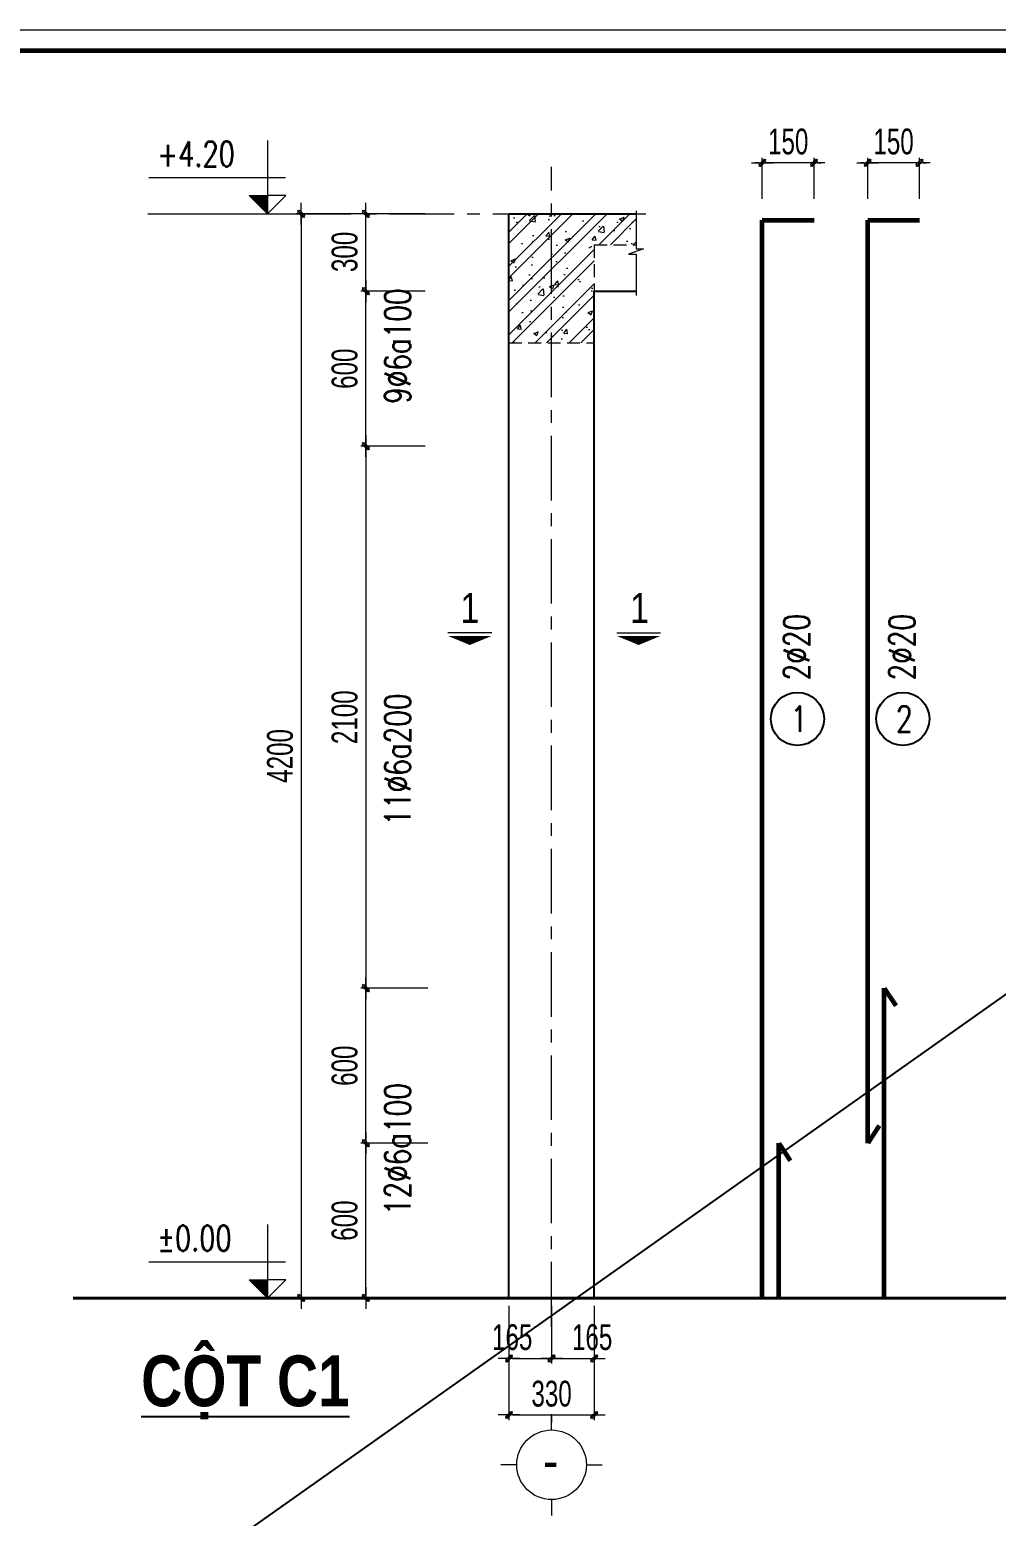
# Model space of a CAD drawing. Header units: millimetres. Extents: x -182770 to 489476, y -561170 to -280028.
# Drawn here: x 93015 to 102368, y -526985 to -512589 of the extents above; entities that cross this region are included whole.
import ezdxf
from ezdxf.enums import TextEntityAlignment as Align

# ---------------------------------------------------------------- set-up
doc = ezdxf.new("R2010")
doc.units = ezdxf.units.MM
doc.header["$MEASUREMENT"] = 0
doc.header["$PDMODE"] = 32
for name, pattern in [('CENTERX2', [4, 2.5, -0.5, 0.5, -0.5]), ('DASHDOT', [1, 0.5, -0.25, 0, -0.25]), ('HIDDEN', [0.375, 0.25, -0.125])]:
    doc.linetypes.add(name, pattern=pattern)
doc.layers.get('Defpoints').update_dxf_attribs({"color": 1})
for name, color, linetype, lineweight in [('EG Khac', 4, 'Continuous', 9), ('EG Net dam3', 1, 'Continuous', 60), ('EG Text1', 3, 'Continuous', 20), ('EG Text2', 7, 'Continuous', 20), ('ISO', 153, 'Continuous', 13), ('Khac', 156, 'Continuous', 9), ('Khungten_LCDI', 7, 'Continuous', 5), ('KICHTHUOC', 8, 'Continuous', 18), ('LC Dim', 8, 'Continuous', 18), ('LC Hatch @ 1', 252, 'Continuous', 9), ('LC ISO', 153, 'Continuous', 13), ('LC Khac', 4, 'Continuous', 9), ('LC MANH DUT', 35, 'HIDDEN', 5), ('LC Net dam2', 6, 'Continuous', 40), ('LC Net manh', 133, 'Continuous', 5), ('LC Net thay', 63, 'Continuous', 25), ('LC Net truc', 79, 'DASHDOT', 13), ('LC Text1', 3, 'Continuous', 20), ('LC Text2', 7, 'Continuous', 25)]:
    doc.layers.add(name, color=color, linetype=linetype, lineweight=lineweight)
doc.layers.add('KCS_Plotter', color=11, linetype='Continuous', plot=False)
doc.styles.add('EG 1', font='VHAVANB.TTF')
doc.styles.add('EG Hai', font='VHARIALN.TTF', dxfattribs={"width": 0.7})
doc.styles.add('EG Huy', font='vnsimli.shx', dxfattribs={"width": 0.75})
doc.styles.add('HOATBIF', font='hoatbif.shx', dxfattribs={"width": 0.7})
doc.styles.add('Khungten', font='VHAVAN.TTF', dxfattribs={"width": 0.9, "height": 5000})
doc.styles.add('LC 1', font='VHAVANB.TTF')
doc.styles.add('LC 3', font='vnsimli.shx', dxfattribs={"width": 0.75})
doc.styles.add('LC3', font='VHARIALB.TTF', dxfattribs={"width": 0.8})
doc.styles.add('RMS2', font='romans.shx', dxfattribs={"width": 0.75})
doc.styles.add('Title', font='VHBLACK.TTF', dxfattribs={"width": 0.8})
doc.dimstyles.new('1-100(1-40)', dxfattribs={"dimscale": 40, "dimtxt": 2.5, "dimasz": 0.35, "dimexe": 0.5, "dimexo": 0, "dimgap": 0.8, "dimtad": 1, "dimdec": 0, "dimzin": 0, "dimdsep": 46, "dimtxsty": 'HOATBIF', "dimblk1": 'DOT', "dimblk2": 'DOT', "dimsah": 1, "dimcen": -1, "dimdle": 1, "dimclrd": 256, "dimclre": 256, "dimclrt": 4, "dimadec": 3, "dimazin": 2, "dimtfac": 0.333333, "dimtdec": 0, "dimtix": 1, "dimtmove": 2, "dimatfit": 3, "dimldrblk": 'DOT', "dimfxl": 1, "dimtvp": 0.833333, "dimtolj": 1, "dimtzin": 0, "dimarcsym": 0})

# ---------------------------------------------------------------- blocks, each defined once
blk = doc.blocks.new('catngang')
at = {"layer": 'EG Khac', "color": 1, "ltscale": 2}
blk.add_line((0, 0), (-4.41, 0), dxfattribs=at)
blk.add_lwpolyline([(-2.21, -1.22, 0, 4.29, 0), (-2.21, -0.33, 2.5, 2.5, 0)], format="xyseb", dxfattribs=at)
at = {"layer": 'EG Khac', "color": 7, "style": 'EG 1'}
blk.add_attdef('MC', text='', height=3, dxfattribs=at).set_placement((-2.21, 2.5), align=Align.MIDDLE_CENTER)
blk = doc.blocks.new('CT')
at = {"layer": 'LC Khac'}
blk.add_hatch(color=252, dxfattribs=at).paths.add_polyline_path([(3.25, 1.6), (1.64, 1.6), (1.64, 0)])
at = {"layer": 'LC Khac', "color": 9, "ltscale": 50}
for p, q in [((0.05, 3.14), (12, 3.14)), ((12.09, 0), (0, 0))]:
    blk.add_line(p, q, dxfattribs=at)
for points in [[(1.64, 6.43), (1.64, 0)], [(1.64, 0), (0.03, 1.6), (1.64, 1.6)], [(1.64, 0), (3.25, 1.6), (1.64, 1.6)]]:
    blk.add_lwpolyline(points, dxfattribs=at)
at = {"layer": 'LC Khac', "color": 3, "style": 'LC 3', "width": 0.75}
blk.add_attdef('CT', (1.91, 3.5), '', height=2.2, dxfattribs=at)
blk = doc.blocks.new('DOT')
at = {"layer": 'LC Dim'}
blk.add_line((-3, 0), (3, 0), dxfattribs=at)
at = {"layer": 'LC Dim', "color": 4}
blk.add_line((-1, -1), (1, 1), dxfattribs=at)
blk.add_lwpolyline([(0.5, 1), (-1, -0.5), (-0.5, -1), (1, 0.5)], close=True, dxfattribs=at)
blk = doc.blocks.new('*D1257')
at = {"layer": 'Defpoints', "color": 0, "ltscale": 2, "transparency": 16777216}
for p in [(-1315.9, 79.3), (-1076.4, 79.3), (-1076.4, -520.7)]:
    blk.add_point(p, dxfattribs=at)
at = {"layer": 'LC Dim', "lineweight": -2, "ltscale": 2, "transparency": 16777216}
for p, q in [((-1076.4, 79.3), (-1335.9, 79.3)), ((-1315.9, -506.7), (-1315.9, 65.3)), ((-1076.4, -520.7), (-1335.9, -520.7))]:
    blk.add_line(p, q, dxfattribs=at)
at = {"layer": 'LC Dim', "lineweight": -2, "ltscale": 2, "transparency": 16777216, "xscale": 14, "yscale": 14, "zscale": 14}
for p, rotation in [((-1315.9, 79.3), 90), ((-1315.9, -520.7), 270)]:
    blk.add_blockref('DOT', p, dxfattribs=dict(at, rotation=rotation))
at = {"layer": 'LC Dim', "color": 4, "ltscale": 2, "transparency": 16777216, "insert": (-1397.9, -220.7), "char_height": 100, "attachment_point": 5, "rotation": 90, "style": 'HOATBIF'}
blk.add_mtext('\\A1;600', dxfattribs=at)
blk = doc.blocks.new('_Dot')
at = {"color": 0, "linetype": 'ByBlock', "lineweight": -2}
blk.add_line((-0.5, 0), (-1, 0), dxfattribs=at)
at = {"color": 0, "linetype": 'ByBlock', "const_width": 0.5}
blk.add_lwpolyline([(-0.25, 0, 1), (0.25, 0, 1)], format="xyb", close=True, dxfattribs=at)
blk = doc.blocks.new('*D1258')
at = {"layer": 'Defpoints', "color": 0, "ltscale": 2, "transparency": 16777216}
for p in [(-1315.9, 3379.3), (-1086.4, 3379.3), (-1086.4, 2779.3)]:
    blk.add_point(p, dxfattribs=at)
at = {"layer": 'LC Dim', "lineweight": -2, "ltscale": 2, "transparency": 16777216}
for p, q in [((-1086.4, 3379.3), (-1335.9, 3379.3)), ((-1315.9, 2793.3), (-1315.9, 3365.3)), ((-1086.4, 2779.3), (-1335.9, 2779.3))]:
    blk.add_line(p, q, dxfattribs=at)
at = {"layer": 'LC Dim', "lineweight": -2, "ltscale": 2, "transparency": 16777216, "xscale": 14, "yscale": 14, "zscale": 14}
for p, rotation in [((-1315.9, 3379.3), 90), ((-1315.9, 2779.3), 270)]:
    blk.add_blockref('DOT', p, dxfattribs=dict(at, rotation=rotation))
at = {"layer": 'LC Dim', "color": 4, "ltscale": 2, "transparency": 16777216, "insert": (-1397.9, 3079.3), "char_height": 100, "attachment_point": 5, "rotation": 90, "style": 'HOATBIF'}
blk.add_mtext('\\A1;600', dxfattribs=at)
blk = doc.blocks.new('*D1259')
at = {"layer": 'Defpoints', "color": 0, "ltscale": 2, "transparency": 16777216}
for p in [(-1086.4, 2779.3), (-1315.9, 679.3), (-1086.4, 679.3)]:
    blk.add_point(p, dxfattribs=at)
at = {"layer": 'LC Dim', "lineweight": -2, "ltscale": 2, "transparency": 16777216}
for p, q in [((-1086.4, 2779.3), (-1335.9, 2779.3)), ((-1315.9, 2765.3), (-1315.9, 693.3)), ((-1086.4, 679.3), (-1335.9, 679.3))]:
    blk.add_line(p, q, dxfattribs=at)
at = {"layer": 'LC Dim', "lineweight": -2, "ltscale": 2, "transparency": 16777216, "xscale": 14, "yscale": 14, "zscale": 14}
for p, rotation in [((-1315.9, 2779.3), 90), ((-1315.9, 679.3), 270)]:
    blk.add_blockref('DOT', p, dxfattribs=dict(at, rotation=rotation))
at = {"layer": 'LC Dim', "color": 4, "ltscale": 2, "transparency": 16777216, "insert": (-1397.9, 1729.3), "char_height": 100, "attachment_point": 5, "rotation": 90, "style": 'HOATBIF'}
blk.add_mtext('\\A1;2100', dxfattribs=at)
blk = doc.blocks.new('*D1260')
at = {"layer": 'Defpoints', "color": 0, "ltscale": 2, "transparency": 16777216}
for p in [(-1086.4, 3679.3), (-1565.9, -520.7), (-1086.4, -520.7)]:
    blk.add_point(p, dxfattribs=at)
at = {"layer": 'LC Dim', "lineweight": -2, "ltscale": 2, "transparency": 16777216}
for p, q in [((-1086.4, 3679.3), (-1585.9, 3679.3)), ((-1565.9, 3665.3), (-1565.9, -506.7)), ((-1086.4, -520.7), (-1585.9, -520.7))]:
    blk.add_line(p, q, dxfattribs=at)
at = {"layer": 'LC Dim', "lineweight": -2, "ltscale": 2, "transparency": 16777216, "xscale": 14, "yscale": 14, "zscale": 14}
for p, rotation in [((-1565.9, 3679.3), 90), ((-1565.9, -520.7), 270)]:
    blk.add_blockref('DOT', p, dxfattribs=dict(at, rotation=rotation))
at = {"layer": 'LC Dim', "color": 4, "ltscale": 2, "transparency": 16777216, "insert": (-1647.9, 1579.3), "char_height": 100, "attachment_point": 5, "rotation": 90, "style": 'HOATBIF'}
blk.add_mtext('\\A1;4200', dxfattribs=at)
blk = doc.blocks.new('*D1261')
at = {"layer": 'Defpoints', "color": 0, "ltscale": 2, "transparency": 16777216}
for p in [(-762, -551.2), (-597, -551.2), (-597, -754.7)]:
    blk.add_point(p, dxfattribs=at)
at = {"layer": 'LC Dim', "lineweight": -2, "ltscale": 2, "transparency": 16777216}
for p, q in [((-762, -551.2), (-762, -774.7)), ((-597, -551.2), (-597, -774.7)), ((-748, -754.7), (-611, -754.7))]:
    blk.add_line(p, q, dxfattribs=at)
at = {"layer": 'LC Dim', "lineweight": -2, "ltscale": 2, "transparency": 16777216, "xscale": 14, "yscale": 14, "zscale": 14, "rotation": 180}
blk.add_blockref('DOT', (-762, -754.7), dxfattribs=at)
at = {"layer": 'LC Dim', "lineweight": -2, "ltscale": 2, "transparency": 16777216, "xscale": 14, "yscale": 14, "zscale": 14}
blk.add_blockref('DOT', (-597, -754.7), dxfattribs=at)
at = {"layer": 'LC Dim', "color": 4, "ltscale": 2, "transparency": 16777216, "insert": (-749.4, -672.7), "char_height": 100, "attachment_point": 5, "style": 'HOATBIF'}
blk.add_mtext('\\A1;165', dxfattribs=at)
blk = doc.blocks.new('*D1262')
at = {"layer": 'Defpoints', "color": 0, "ltscale": 2, "transparency": 16777216}
for p in [(-597, -551.2), (-432, -551.2), (-432, -754.7)]:
    blk.add_point(p, dxfattribs=at)
at = {"layer": 'LC Dim', "lineweight": -2, "ltscale": 2, "transparency": 16777216}
for p, q in [((-597, -551.2), (-597, -774.7)), ((-432, -551.2), (-432, -774.7)), ((-583, -754.7), (-446, -754.7))]:
    blk.add_line(p, q, dxfattribs=at)
at = {"layer": 'LC Dim', "lineweight": -2, "ltscale": 2, "transparency": 16777216, "xscale": 14, "yscale": 14, "zscale": 14, "rotation": 180}
blk.add_blockref('DOT', (-597, -754.7), dxfattribs=at)
at = {"layer": 'LC Dim', "lineweight": -2, "ltscale": 2, "transparency": 16777216, "xscale": 14, "yscale": 14, "zscale": 14}
blk.add_blockref('DOT', (-432, -754.7), dxfattribs=at)
at = {"layer": 'LC Dim', "color": 4, "ltscale": 2, "transparency": 16777216, "insert": (-439.9, -672.7), "char_height": 100, "attachment_point": 5, "style": 'HOATBIF'}
blk.add_mtext('\\A1;165', dxfattribs=at)
blk = doc.blocks.new('*D1263')
at = {"layer": 'Defpoints', "color": 0, "ltscale": 2, "transparency": 16777216}
for p in [(-762, -551.2), (-432, -551.2), (-432, -973.7)]:
    blk.add_point(p, dxfattribs=at)
at = {"layer": 'LC Dim', "lineweight": -2, "ltscale": 2, "transparency": 16777216}
for p, q in [((-762, -551.2), (-762, -993.7)), ((-432, -551.2), (-432, -993.7)), ((-748, -973.7), (-446, -973.7))]:
    blk.add_line(p, q, dxfattribs=at)
at = {"layer": 'LC Dim', "lineweight": -2, "ltscale": 2, "transparency": 16777216, "xscale": 14, "yscale": 14, "zscale": 14, "rotation": 180}
blk.add_blockref('DOT', (-762, -973.7), dxfattribs=at)
at = {"layer": 'LC Dim', "lineweight": -2, "ltscale": 2, "transparency": 16777216, "xscale": 14, "yscale": 14, "zscale": 14}
blk.add_blockref('DOT', (-432, -973.7), dxfattribs=at)
at = {"layer": 'LC Dim', "color": 4, "ltscale": 2, "transparency": 16777216, "insert": (-597, -891.7), "char_height": 100, "attachment_point": 5, "style": 'HOATBIF'}
blk.add_mtext('\\A1;330', dxfattribs=at)
blk = doc.blocks.new('TTRUC')
at = {"layer": 'LC ISO'}
for p, q in [((0, 6.95), (0, 10.13)), ((-6.95, 0), (-10.13, 0)), ((6.95, 0), (10.13, 0)), ((0, -6.95), (0, -10.13))]:
    blk.add_line(p, q, dxfattribs=at)
at = {"layer": 'LC Net manh'}
blk.add_circle((0, 0), 6.95, dxfattribs=at)
blk = doc.blocks.new('*D1270')
at = {"layer": 'Defpoints', "color": 0, "ltscale": 2, "transparency": 16777216}
for p in [(-1315.9, 3679.3), (-1086.4, 3679.3), (-1086.4, 3379.3)]:
    blk.add_point(p, dxfattribs=at)
at = {"layer": 'LC Dim', "lineweight": -2, "ltscale": 2, "transparency": 16777216}
for p, q in [((-1086.4, 3679.3), (-1335.9, 3679.3)), ((-1315.9, 3393.3), (-1315.9, 3665.3)), ((-1086.4, 3379.3), (-1335.9, 3379.3))]:
    blk.add_line(p, q, dxfattribs=at)
at = {"layer": 'LC Dim', "lineweight": -2, "ltscale": 2, "transparency": 16777216, "xscale": 14, "yscale": 14, "zscale": 14}
for p, rotation in [((-1315.9, 3679.3), 90), ((-1315.9, 3379.3), 270)]:
    blk.add_blockref('DOT', p, dxfattribs=dict(at, rotation=rotation))
at = {"layer": 'LC Dim', "color": 4, "ltscale": 2, "transparency": 16777216, "insert": (-1397.9, 3531.9), "char_height": 100, "attachment_point": 5, "rotation": 90, "style": 'HOATBIF'}
blk.add_mtext('\\A1;300', dxfattribs=at)
blk = doc.blocks.new('*D1271')
at = {"layer": 'Defpoints', "color": 0, "ltscale": 2, "transparency": 16777216}
for p in [(218.7, 3876.8), (218.7, 3737.8), (419, 3737.8)]:
    blk.add_point(p, dxfattribs=at)
at = {"layer": 'LC Dim', "lineweight": -2, "ltscale": 2, "transparency": 16777216}
for p, q in [((204.7, 3876.8), (190.7, 3876.8)), ((218.7, 3737.8), (218.7, 3896.8)), ((419, 3876.8), (218.7, 3876.8)), ((419, 3737.8), (419, 3896.8)), ((433, 3876.8), (447, 3876.8))]:
    blk.add_line(p, q, dxfattribs=at)
at = {"layer": 'LC Dim', "lineweight": -2, "ltscale": 2, "transparency": 16777216, "xscale": 14, "yscale": 14, "zscale": 14}
blk.add_blockref('DOT', (218.7, 3876.8), dxfattribs=at)
at = {"layer": 'LC Dim', "lineweight": -2, "ltscale": 2, "transparency": 16777216, "xscale": 14, "yscale": 14, "zscale": 14, "rotation": 180}
blk.add_blockref('DOT', (419, 3876.8), dxfattribs=at)
at = {"layer": 'LC Dim', "color": 4, "ltscale": 2, "transparency": 16777216, "insert": (318.9, 3958.8), "char_height": 100, "attachment_point": 5, "style": 'HOATBIF'}
blk.add_mtext('\\A1;150', dxfattribs=at)
blk = doc.blocks.new('TIEUDE1')
at = {"layer": 'LC Text2', "color": 7, "style": 'LC 1'}
blk.add_attdef('TIªU§Ò', text='', height=5, dxfattribs=at).set_placement((0, 0), align=Align.BOTTOM_CENTER)
blk.add_attdef('TL', text='', height=3, dxfattribs=at).set_placement((0, -2), align=Align.TOP_CENTER)
blk = doc.blocks.new('*D1272')
at = {"layer": 'Defpoints', "color": 0, "ltscale": 2, "transparency": 16777216}
for p in [(626.6, 3876.8), (626.6, 3737.8), (826.9, 3737.8)]:
    blk.add_point(p, dxfattribs=at)
at = {"layer": 'LC Dim', "lineweight": -2, "ltscale": 2, "transparency": 16777216}
for p, q in [((612.6, 3876.8), (598.6, 3876.8)), ((626.6, 3737.8), (626.6, 3896.8)), ((826.9, 3876.8), (626.6, 3876.8)), ((826.9, 3737.8), (826.9, 3896.8)), ((840.9, 3876.8), (854.9, 3876.8))]:
    blk.add_line(p, q, dxfattribs=at)
at = {"layer": 'LC Dim', "lineweight": -2, "ltscale": 2, "transparency": 16777216, "xscale": 14, "yscale": 14, "zscale": 14}
blk.add_blockref('DOT', (626.6, 3876.8), dxfattribs=at)
at = {"layer": 'LC Dim', "lineweight": -2, "ltscale": 2, "transparency": 16777216, "xscale": 14, "yscale": 14, "zscale": 14, "rotation": 180}
blk.add_blockref('DOT', (826.9, 3876.8), dxfattribs=at)
at = {"layer": 'LC Dim', "color": 4, "ltscale": 2, "transparency": 16777216, "insert": (726.8, 3958.8), "char_height": 100, "attachment_point": 5, "style": 'HOATBIF'}
blk.add_mtext('\\A1;150', dxfattribs=at)
blk = doc.blocks.new('*D1273')
at = {"layer": 'Defpoints', "color": 0, "ltscale": 2, "transparency": 16777216}
for p in [(-1315.9, 679.3), (-1076.4, 679.3), (-1076.4, 79.3)]:
    blk.add_point(p, dxfattribs=at)
at = {"layer": 'LC Dim', "lineweight": -2, "ltscale": 2, "transparency": 16777216}
for p, q in [((-1076.4, 679.3), (-1335.9, 679.3)), ((-1315.9, 93.3), (-1315.9, 665.3)), ((-1076.4, 79.3), (-1335.9, 79.3))]:
    blk.add_line(p, q, dxfattribs=at)
at = {"layer": 'LC Dim', "lineweight": -2, "ltscale": 2, "transparency": 16777216, "xscale": 14, "yscale": 14, "zscale": 14}
for p, rotation in [((-1315.9, 679.3), 90), ((-1315.9, 79.3), 270)]:
    blk.add_blockref('DOT', p, dxfattribs=dict(at, rotation=rotation))
at = {"layer": 'LC Dim', "color": 4, "ltscale": 2, "transparency": 16777216, "insert": (-1397.9, 379.3), "char_height": 100, "attachment_point": 5, "rotation": 90, "style": 'HOATBIF'}
blk.add_mtext('\\A1;600', dxfattribs=at)
blk = doc.blocks.new('lcdi fix')
at = {"layer": 'Defpoints', "lineweight": 0}
blk.add_lwpolyline([(-1200, -14850), (-1200, 14850), (40800, 14850), (40800, -14850)], close=True, dxfattribs=at)
at = {"layer": 'Khungten_LCDI', "color": 5, "lineweight": 60}
blk.add_lwpolyline([(0, -14650), (0, 14650), (40600, 14650), (40600, -14650)], close=True, dxfattribs=at)
at = {"color": 7, "style": 'Khungten', "width": 0.8}
for tag, p in [('REVISION', (39499, -10746)), ('NGAYHT', (39546, -11609))]:
    blk.add_attdef(tag, text='', height=200, dxfattribs=at).set_placement(p, align=Align.CENTER)
at = {"layer": 'LC Text1', "color": 3, "style": 'LC 1', "width": 1.834006}
for tag, p, p2 in [('TENBANVE1', (36913, -8886), (40339, -8886)), ('TENBANVE2', (36913, -9562), (40339, -9562))]:
    blk.add_attdef(tag, text='', height=250, dxfattribs=at).set_placement(p, p2, align=Align.FIT)
at = {"layer": 'LC Text1', "style": 'Title', "width": 0.7}
blk.add_attdef('SOBANVE', text='', height=250, dxfattribs=at).set_placement((39562, -13896), align=Align.CENTER)
blk = doc.blocks.new('fdsg')
at = {"layer": 'LC Hatch @ 1', "ltscale": 250}
h = blk.add_hatch(dxfattribs=at)
h.set_pattern_fill('BTCT', color=256, scale=25)
h.set_pattern_definition([(50, (0, 0), (179.315, -15.688), [18.75, -206.25]), (355, (0, 0), (-34.688, 188.048), [15, -165]), (100.4514, (14.94, -1.3), (144.627, 172.36), [15.935, -175.2855]), (46.184, (0, 50), (266.81, -41.38), [28.125, -309.375]), (96.636, (22.23, 46.55), (233.666, 243.53), [23.903, -262.928]), (351.184, (0, 50), (233.665, 243.53), [22.5, -247.5]), (21, (25, 37.5), (149.227, -100.655), [18.75, -206.25]), (326, (25, 37.5), (60.829, 181.2875), [15, -165]), (71.4514, (37.44, 29.11), (210.056, 80.633), [15.935, -175.2855]), (37.5, (0, 0), (3.04, 83.2235), [0, -163, 0, -167.5, 0, -165.625]), (7.5, (0, 0), (65.7674, 98.603), [0, -95.5, 0, -159.25, 0, -63.125]), (327.5, (-55.75, 0), (133.4556, -5.6387), [0, -62.5, 0, -195, 0, -258.75]), (317.5, (-80.75, 0), (145.7965, 25.0262), [0, -81.25, 0, -129.5, 0, -183.75]), (45, (0, 0), (-66.2913, 66.2913), []), (45, (44.19, 0), (-66.2913, 66.2913), [])])
h.paths.add_polyline_path([(-597, 3679.3), (-762, 3679.3), (-762, 3179.3), (-597, 3179.3)])
h.paths.add_polyline_path([(-432, 3559.3), (-269.1, 3559.3), (-269.1, 3679.3), (-597, 3679.3), (-597, 3179.3), (-432, 3179.3)])
at = {"layer": 'EG Net dam3', "ltscale": 500}
for p, q in [((218.7, -520.7), (218.7, 3654.3)), ((218.7, 3654.3), (419, 3654.3)), ((626.6, 79.3), (626.6, 3654.3)), ((626.6, 3654.3), (826.9, 3654.3)), ((690.9, -520.7), (690.9, 679.3)), ((690.9, 679.3), (735, 612.7)), ((670.7, 145.9), (626.6, 79.3)), ((283.1, -520.7), (283.1, 79.3)), ((283.1, 79.3), (327.1, 12.7))]:
    blk.add_line(p, q, dxfattribs=at)
at = {"layer": 'ISO'}
blk.add_lwpolyline([(-269.1, 3691.2), (-269.1, 3543.5), (-241.4, 3543.5), (-299.6, 3522.5), (-269.1, 3522.5), (-269.1, 3363.2)], dxfattribs=at)
at = {"layer": 'LC MANH DUT', "ltscale": 200}
for p, q in [((-432, 3559.3), (-432, 3179.3)), ((-432, 3559.3), (-269.1, 3559.3)), ((-762, 3179.3), (-432, 3179.3))]:
    blk.add_line(p, q, dxfattribs=at)
at = {"layer": 'LC Net dam2', "ltscale": 2}
blk.add_lwpolyline([(-2449, -520.7), (4352, -520.7)], dxfattribs=at)
at = {"layer": 'LC Net thay'}
for p, q in [((-762, -520.7), (-762, 3679.3)), ((-762, 3679.3), (-269.1, 3679.3)), ((-432, -520.7), (-432, 3379.3)), ((-432, 3379.3), (-269.1, 3379.3))]:
    blk.add_line(p, q, dxfattribs=at)
at = {"layer": 'LC Net truc', "linetype": 'CENTERX2', "ltscale": 100}
for p, q in [((-597, -630.8), (-597, 3861.2)), ((-1624.4, 3679.3), (-231.6, 3679.3)), ((-597, -973.7), (-597, -1002.6))]:
    blk.add_line(p, q, dxfattribs=at)
at = {"layer": 'LC Text2', "linetype": 'ByBlock'}
for centre in [(354.7, 1722.5), (762.6, 1722.5)]:
    blk.add_circle(centre, 102.9, dxfattribs=at)
at = {"layer": 'EG Text1'}
ref = blk.add_blockref('CT', (-1624.4, 3679.3), dxfattribs=dict(at, xscale=-44.25072279153392, yscale=44.25072279159212, zscale=44.25072279160228))
ref.add_attrib('CT', '+4.20', (-2123.6, 3862.6), dxfattribs={"layer": 'Khac', "color": 3, "height": 97.35, "style": 'EG Huy', "width": 0.75})
ref = blk.add_blockref('CT', (-1624.4, -520.7), dxfattribs=dict(at, xscale=-44.25072279153392, yscale=44.25072279159212, zscale=44.25072279160228))
ref.add_attrib('CT', '%%p0.00', (-2123.6, -337.4), dxfattribs={"layer": 'Khac', "color": 3, "height": 97.35, "style": 'EG Huy', "width": 0.75})
at = {"layer": 'EG Text2'}
ref = blk.add_blockref('catngang', (-828.5, 2056), dxfattribs=dict(at, xscale=38.47888938407414, yscale=38.47888938407414, zscale=38.47888938407414))
ref.add_attrib('MC', '1', dxfattribs={"layer": 'Khac', "color": 7, "height": 115.4, "style": 'EG Hai'}).set_placement((-913.4, 2152.2), align=Align.MIDDLE_CENTER)
ref = blk.add_blockref('catngang', (-344.9, 2056), dxfattribs=dict(at, xscale=-38.47888938407414, yscale=38.47888938395772, zscale=38.47888938399652))
ref.add_attrib('MC', '1', dxfattribs={"layer": 'Khac', "color": 7, "height": 115.4, "style": 'EG Hai'}).set_placement((-257, 2152.2), align=Align.MIDDLE_CENTER)
at = {"layer": 'KICHTHUOC', "xscale": 19.39036266761832, "yscale": 19.39036266761832, "zscale": 19.39036266761832}
blk.add_blockref('TTRUC', (-597, -1166.5), dxfattribs=at)
at = {"layer": 'LC Text2'}
ref = blk.add_blockref('TIEUDE1', (-1782.2, -999.1), dxfattribs=dict(at, xscale=40, yscale=40, zscale=40))
ref.add_attrib('TIªU§Ò', '%%UCéT c1', dxfattribs={"color": 7, "height": 196.98, "style": 'LC3', "width": 0.8}).set_placement((-1782.2, -999.1), align=Align.BOTTOM_CENTER)
at = {"layer": 'EG Text2', "linetype": 'ByBlock', "style": 'RMS2', "width": 0.75}
for s, p in [('9%%C6a100', (-1143.1, 2943.2)), ('2%%C20', (401.5, 1872)), ('2%%C20', (809.4, 1872)), ('11%%C6a200', (-1143.1, 1309.9)), ('12%%C6a100', (-1143.1, -199.3))]:
    blk.add_text(s, height=100, rotation=90, dxfattribs=at).set_placement(p)
at = {"layer": 'LC Text1', "ltscale": 0.2, "style": 'LC 1', "width": 0.9}
blk.add_text('-', height=150, dxfattribs=at).set_placement((-600.6, -1269.3), align=Align.BOTTOM_CENTER)
at = {"layer": 'LC Text2', "linetype": 'ByBlock', "style": 'LC 3', "width": 0.75}
for s, p in [('1', (360.5, 1722.5)), ('2', (768.4, 1722.5))]:
    blk.add_text(s, height=100, dxfattribs=at).set_placement(p, align=Align.MIDDLE_CENTER)
at = {"layer": 'LC Dim', "ltscale": 2}
for base, p1, p2, picture, middle in [((218.7, 3876.8), (419, 3737.8), (218.7, 3737.8), '*D1271', (318.9, 3958.8)), ((626.6, 3876.8), (826.9, 3737.8), (626.6, 3737.8), '*D1272', (726.8, 3958.8))]:
    dim = blk.add_linear_dim(base=base, p1=p1, p2=p2, angle=180, text='150', dimstyle='1-100(1-40)', dxfattribs=at)
    dim.commit()
    dim.dimension.update_dxf_attribs({"geometry": picture, "text_midpoint": middle})
for base, p1, p2, picture, middle in [((-1565.9, -520.7), (-1086.4, 3679.3), (-1086.4, -520.7), '*D1260', (-1647.9, 1579.3)), ((-1315.9, 3379.3), (-1086.4, 2779.3), (-1086.4, 3379.3), '*D1258', (-1397.9, 3079.3)), ((-1315.9, 679.3), (-1086.4, 2779.3), (-1086.4, 679.3), '*D1259', (-1397.9, 1729.3)), ((-1315.9, 679.3), (-1076.4, 79.3), (-1076.4, 679.3), '*D1273', (-1397.9, 379.3)), ((-1315.9, 79.3), (-1076.4, -520.7), (-1076.4, 79.3), '*D1257', (-1397.9, -220.7))]:
    dim = blk.add_linear_dim(base=base, p1=p1, p2=p2, angle=90, dimstyle='1-100(1-40)', dxfattribs=at)
    dim.commit()
    dim.dimension.update_dxf_attribs({"geometry": picture, "text_midpoint": middle})
dim = blk.add_linear_dim(base=(-1315.9, 3679.3), p1=(-1086.4, 3379.3), p2=(-1086.4, 3679.3), angle=270, dimstyle='1-100(1-40)', dxfattribs=at)
dim.commit()
dim.dimension.update_dxf_attribs({"geometry": '*D1270', "text_midpoint": (-1397.9, 3531.9), "dimtype": 160})
for base, p1, p2, picture, middle in [((-597, -754.7), (-762, -551.2), (-597, -551.2), '*D1261', (-749.4, -672.7)), ((-432, -754.7), (-597, -551.2), (-432, -551.2), '*D1262', (-439.9, -672.7))]:
    dim = blk.add_linear_dim(base=base, p1=p1, p2=p2, dimstyle='1-100(1-40)', dxfattribs=at)
    dim.commit()
    dim.dimension.update_dxf_attribs({"geometry": picture, "text_midpoint": middle, "dimtype": 160})
dim = blk.add_linear_dim(base=(-432, -973.7), p1=(-762, -551.2), p2=(-432, -551.2), dimstyle='1-100(1-40)', dxfattribs=at)
dim.commit()
dim.dimension.update_dxf_attribs({"geometry": '*D1263', "text_midpoint": (-597, -891.7)})

msp = doc.modelspace()

# ---------------------------------------------------------------- linework, layer by layer
at = {"layer": 'KCS_Plotter', "ltscale": 750}
msp.add_line((73676.1, -542288.8), (115676.1, -512588.8), dxfattribs=at)

# ---------------------------------------------------------------- block references
at = {"layer": 'LC Dim', "xscale": 2.5, "yscale": 2.5, "zscale": 2.5}
msp.add_blockref('fdsg', (99557, -523569.8), dxfattribs=at)
at = {"layer": 'LC Net thay'}
msp.add_blockref('lcdi fix', (74876.1, -527438.8), dxfattribs=at)

doc.saveas('drawing.dxf')
